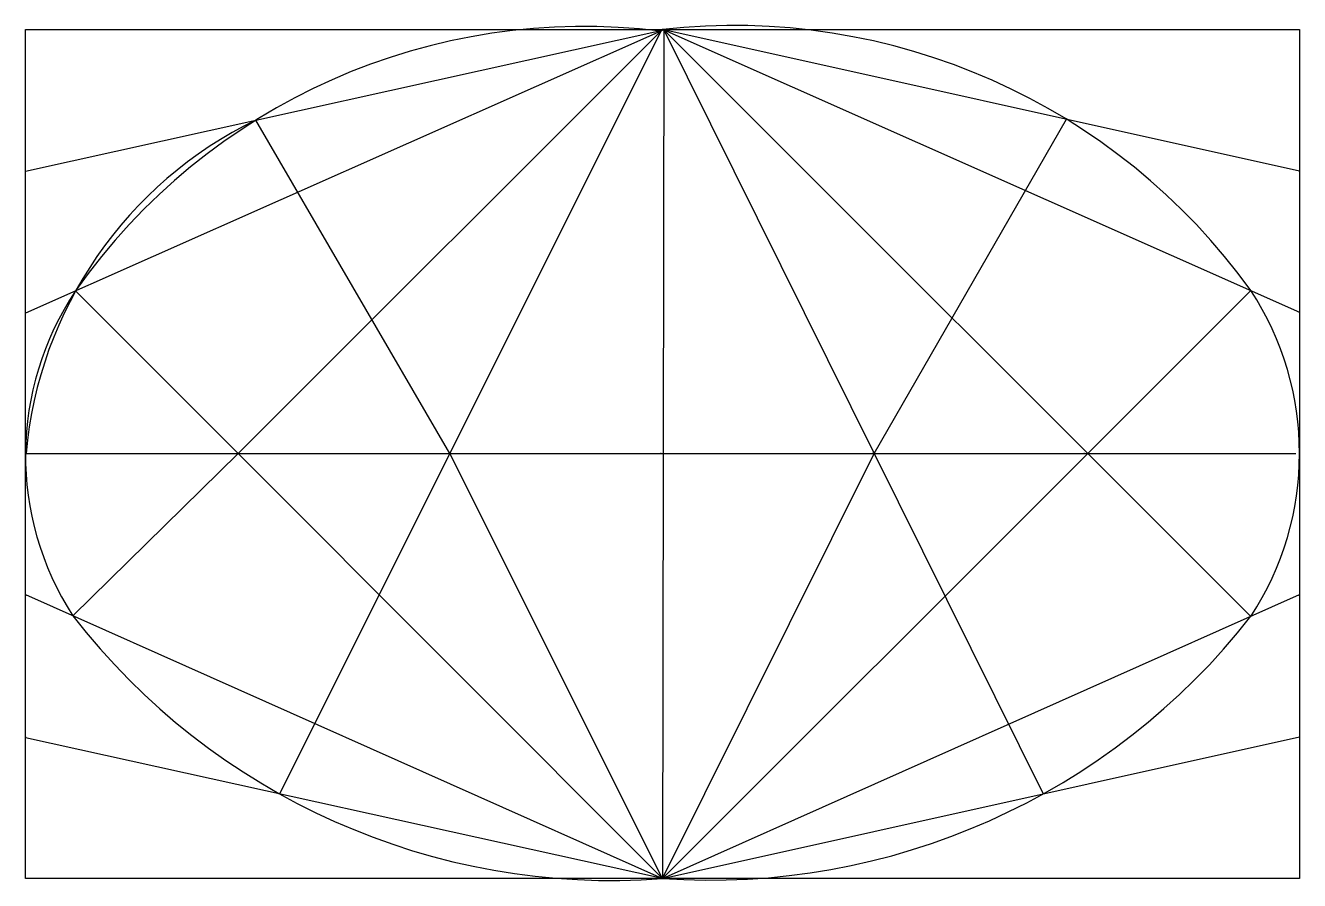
# Model space of a CAD drawing. Header units: millimetres. Extents: x -0.1 to 89.9, y 0.4 to 60.8.
import ezdxf

# ---------------------------------------------------------------- set-up
doc = ezdxf.new("R2010")
doc.units = ezdxf.units.MM

msp = doc.modelspace()

# ---------------------------------------------------------------- linework, layer by layer
for p, q in [((-0.123, 0.515), (-0.123, 60.515)), ((-0.123, 60.515), (89.877, 60.515)), ((-0.123, 50.505), (44.978, 60.492)), ((44.978, 60.492), (-0.123, 40.474)), ((44.877, 60.515), (14.891, 30.555)), ((44.756, 60.394), (29.844, 30.555)), ((44.978, 60.492), (44.881, 0.525)), ((89.877, 50.514), (44.978, 60.492)), ((44.978, 60.492), (89.877, 40.536)), ((44.978, 60.492), (86.441, 19.049)), ((44.978, 60.492), (59.832, 30.555)), ((89.877, 60.515), (89.877, 0.515)), ((29.844, 30.555), (16.158, 54.111)), ((59.832, 30.555), (73.407, 54.174)), ((14.891, 30.555), (3.421, 42.047)), ((74.929, 30.555), (86.443, 42.062)), ((-0.083, 30.555), (89.613, 30.555)), ((14.891, 30.555), (3.229, 19.09)), ((44.877, 0.515), (14.891, 30.555)), ((29.844, 30.555), (17.824, 6.503)), ((44.881, 0.525), (29.844, 30.555)), ((44.881, 0.525), (74.929, 30.555)), ((44.881, 0.525), (59.832, 30.555)), ((59.832, 30.555), (71.766, 6.503)), ((-0.123, 20.585), (44.877, 0.515)), ((44.881, 0.525), (89.877, 20.581)), ((44.877, 0.515), (-0.123, 10.475)), ((44.877, 0.515), (89.877, 10.537)), ((89.877, 0.515), (-0.123, 0.515)), ((-0.123, 0.515), (-0.123, 0.515))]:
    msp.add_line(p, q)
for centre, radius, start, end in [((39.324, 16.895), 43.837, 82.88229, 144.98689), ((49.912, 15.817), 44.981, 35.69613, 96.42727), ((28.772, 28.036), 28.965, 115.81634, 175.01105), ((20.711, 30.423), 20.834, 146.08883, 212.95569), ((68.889, 30.557), 20.988, 326.7476, 33.24266), ((41.305, 48.485), 48.102, 217.66827, 274.25826), ((48.234, 48.885), 48.476, 266.0333, 322.01369)]:
    msp.add_arc(centre, radius, start, end)
for p in [(44.877, 60.515), (-0.123, 50.515), (-0.123, 50.515), (89.877, 50.515), (-0.123, 40.515), (-0.123, 40.515), (89.877, 40.515), (-0.123, 30.515), (-0.123, 30.515), (14.866, 30.555), (29.815, 30.555), (44.765, 30.555), (59.714, 30.555), (74.664, 30.555), (89.877, 30.515), (-0.123, 20.515), (-0.123, 20.515), (89.877, 20.515), (-0.123, 10.515), (-0.123, 10.515), (89.877, 10.515), (44.877, 0.515)]:
    msp.add_point(p)

doc.saveas('drawing.dxf')
